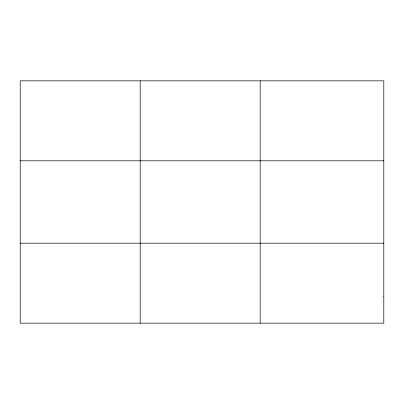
<?xml version="1.0" encoding="UTF-8"?>
<svg xmlns="http://www.w3.org/2000/svg" width="404" height="404" viewBox="0 0 404 404"><rect width="100%" height="100%" fill="white"/><g stroke="black" fill="none" stroke-linecap="round" stroke-linejoin="round"><path stroke-width="0.61" d="M140.188 80.84L140.188 323.16M260.176 80.84L260.176 323.16M20.2 160.807L383.8 160.807M20.2 243.193L383.8 243.193M383.8 296.506L383.8 323.16L20.2 323.16L20.2 80.84L383.8 80.84L383.8 296.506"/></g></svg>
